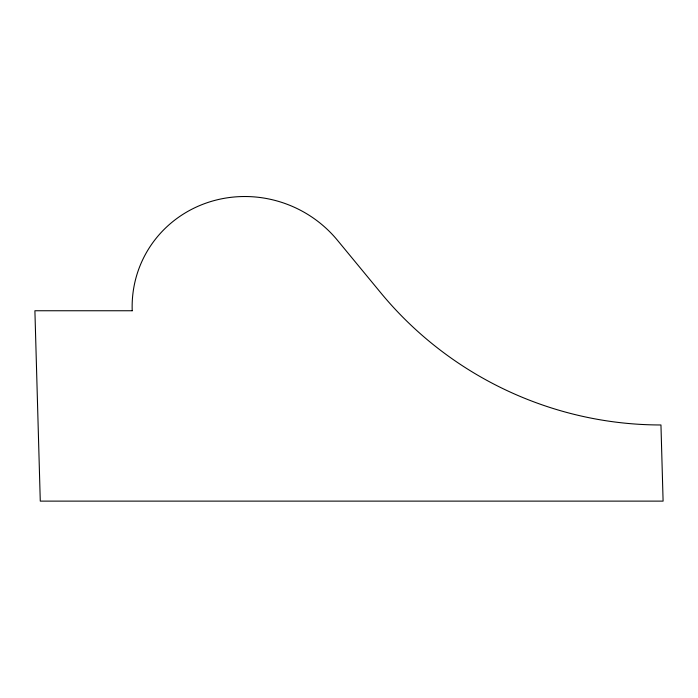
<?xml version="1.0" encoding="UTF-8"?>
<svg xmlns="http://www.w3.org/2000/svg" width="698" height="698" viewBox="0 0 698 698"><rect width="100%" height="100%" fill="white"/><g stroke="black" fill="none" stroke-linecap="round" stroke-linejoin="round"><path stroke-width="1.05" d="M132.219 310.75L34.9 310.75L40.275 501.12L663.1 501.12L660.954 424.969A352.708 340.371 25.4 0 1 380.872 292.916L337.361 240.164A116.583 112.5 25.4 0 0 206.87 202.821A116.583 112.5 25.4 0 0 132.219 310.75"/></g></svg>
